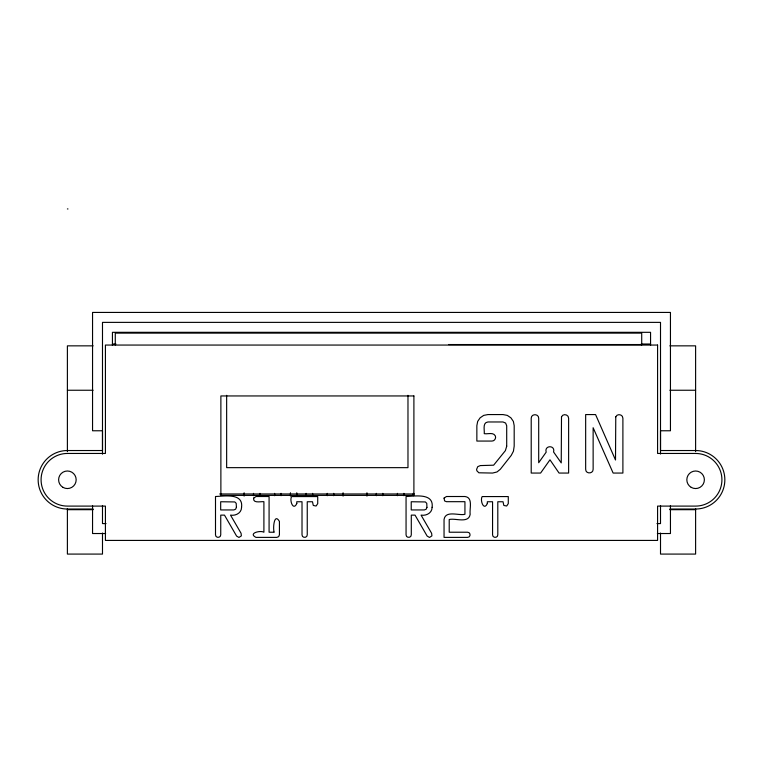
<?xml version="1.0" encoding="UTF-8"?>
<svg xmlns="http://www.w3.org/2000/svg" width="763" height="763" viewBox="0 0 763 763"><rect width="100%" height="100%" fill="white"/><g stroke="black" fill="none" stroke-linecap="round" stroke-linejoin="round"><path stroke-width="1.14" d="M102.5 450.656L102.5 430.771L92.552 430.771L92.552 312.429L670.448 312.429L670.448 430.771L660.51 430.771L660.5 450.132M112.438 344.018L115.947 344.018M641.206 344.018L650.562 344.018M448.568 344.542L641.712 344.542M93.134 345.849L67.392 345.849L67.392 451.639M669.866 345.849L695.608 345.849L695.608 451.639M67.392 390.246L93.134 390.246M669.866 390.246L695.608 390.246M102.49 450.532L67.392 450.532A29.242 29.242 0 0 0 38.15 479.774A29.242 29.242 0 0 0 67.392 509.026L93.134 509.026M660.51 450.532L695.608 450.532A29.242 29.242 0 0 1 724.85 479.774A29.242 29.242 0 0 1 695.608 509.026L669.866 509.026M219.715 493.976L414.357 493.976M67.392 509.684L93.134 509.684M669.866 509.684L695.608 509.684M106.057 523.59L102.49 523.59L102.49 505.516M656.943 523.59L660.51 523.59L660.51 505.516M105.656 533.528L92.552 533.528L92.552 505.573M657.344 533.528L670.448 533.528L670.448 505.573M67.402 208.919L67.974 208.957M695.608 508.663L695.608 554.081L660.51 554.081L660.51 533.041M660.51 454.042L660.51 322.377L102.49 322.377L102.49 454.166M650.562 345.353L650.562 332.315L112.438 332.315L112.438 345.372M641.712 344.981L641.712 333.116L115.28 333.116L115.28 344.981M413.279 493.356L413.279 495.702M407.976 395.329L407.976 467.652L226.649 467.652L226.649 395.329M403.894 493.356L403.894 495.702M397.447 493.356L397.447 495.702M382.788 493.356L382.788 495.702M376.34 493.356L376.34 495.702M366.955 492.764L366.955 496.112M343.083 492.764L343.083 496.112M333.708 493.356L333.708 495.702M327.26 493.356L327.26 495.702M312.601 493.356L312.601 495.702M306.154 493.356L306.154 495.702M296.769 492.764L296.769 496.112M290.445 492.764L290.445 496.112M281.061 493.356L281.061 495.702M274.613 493.356L274.613 495.702M259.954 493.356L259.954 495.702M253.507 493.356L253.507 495.702M244.122 492.764L244.122 496.112M102.49 533.041L102.49 554.081L67.392 554.081L67.392 508.663M506.699 446.221L505.392 450.628L493.632 465.192L480.299 465.583L477.762 466.66L476.598 469.369L476.865 470.79L478.868 472.793L492.574 473.06L496.999 471.963L500.318 469.274L511.229 455.416L513.442 451.2L514.186 446.126L514.186 425.659L513.365 421.414L510.905 417.828L507.29 415.387L502.998 414.567L487.948 414.567L483.704 415.387L480.118 417.828L477.676 421.414L476.856 425.659L476.856 441.062L491.916 441.062C494.481 441.119 496.293 438.296 495.349 435.94C493.27 431.887 487.748 434.347 484.257 433.67C484.658 430.017 482.292 422.578 487.948 421.968L502.998 421.968L505.621 423.064L506.699 425.754L506.699 446.221M444.047 498.096L444.6 500.929L446.441 501.682L464.934 501.682L464.934 514.291C458.849 515.912 445.535 509.961 444.047 519.527L444.047 537.39L467.576 537.39C470.885 537.476 470.885 532.135 467.576 532.221L449.216 532.221L449.216 519.527C455.301 517.886 468.663 523.847 470.17 514.291C469.274 508.873 473.432 497.495 464.934 496.513L446.441 496.513L444.047 498.096M236.396 507.357L235.633 509.188L233.802 509.942L220.679 509.942L220.679 501.749L234.804 501.94L236.206 503.342L236.396 507.357M241.566 507.29C241.594 513.003 235.624 516.065 230.512 515.12L241.079 533.299L241.366 535.874L238.943 537.457L236.597 536.074L224.484 515.12L220.745 515.12L220.745 534.863C220.803 538.163 215.404 538.201 215.5 534.863L215.5 496.513C224.208 496.179 243.492 492.726 241.566 507.29M253.678 498.096C252.629 503.694 260.994 501.329 263.903 501.682L263.903 532.221C260.45 530.104 247.689 533.232 255.958 537.39L276.845 537.39L278.676 536.637L279.43 534.806L279.43 521.434C273.927 511.944 272.715 529.713 274.26 532.221L269.081 532.221L269.081 496.513L256.082 496.513L253.678 498.096M296.778 503.561C293.259 511.372 289.282 500.299 291.6 496.57L317.723 496.57L317.723 503.628L316.12 506.022L313.278 505.449L312.487 501.749L307.251 501.749L307.251 534.863C307.336 538.192 301.938 538.182 302.014 534.863L302.014 501.749L296.778 501.749L296.778 503.561M426.946 507.357L426.193 509.188L424.352 509.942L411.228 509.942L411.228 501.749L425.353 501.94L426.755 503.342L426.946 507.357M432.116 507.29C432.144 513.003 426.174 516.065 421.062 515.12L431.629 533.299L431.915 535.874L429.493 537.457L427.146 536.074L415.034 515.12L411.295 515.12L411.295 534.863C411.362 538.163 405.964 538.201 406.059 534.863L406.059 496.513C414.757 496.179 434.042 492.726 432.116 507.29M487.328 503.561C483.809 511.372 479.832 500.299 482.149 496.57L508.282 496.57L508.282 503.628L506.67 506.022L503.828 505.449L503.036 501.749L497.8 501.749L497.8 534.863C497.886 538.192 492.488 538.182 492.564 534.863L492.564 501.749L487.328 501.749L487.328 503.561M561.501 416.846L561.234 462.893L553.576 451.982C555.502 444.848 544.067 445.106 546.174 452.154L538.697 462.721L538.697 418.267C538.783 413.536 531.134 413.546 531.21 418.267L531.21 473.06L540.595 473.06L549.98 459.812L559.06 473.06L568.626 473.06L568.626 418.267C568.731 414.395 562.894 413.222 561.501 416.846M615.77 416.846L615.503 459.994L595.569 414.567L585.66 414.567L585.66 469.274C585.469 474.138 593.261 474.081 593.137 469.274L593.137 427.728L613.128 473.06L622.894 473.06L622.894 418.267C623.028 414.385 617.153 413.222 615.77 416.846M657.582 345.057L105.418 345.057L105.418 453.451L67.392 453.451A26.323 26.323 0 0 0 41.078 479.774A26.323 26.323 0 0 0 67.392 506.098L105.418 506.098L105.418 540.423L657.582 540.423L657.582 506.098L695.608 506.098A26.323 26.323 0 0 0 721.922 479.774A26.323 26.323 0 0 0 695.608 453.451L657.582 453.451L657.582 345.057M413.899 395.949L220.879 395.949L220.879 495.387L413.899 495.387L413.899 395.949M63.005 487.376A8.774 8.774 0 0 0 76.166 479.774A8.774 8.774 0 0 0 63.005 472.173A8.774 8.774 0 0 0 63.005 487.376M691.221 487.376A8.774 8.774 0 0 0 704.373 479.774A8.774 8.774 0 0 0 691.221 472.173A8.774 8.774 0 0 0 691.221 487.376"/></g></svg>
